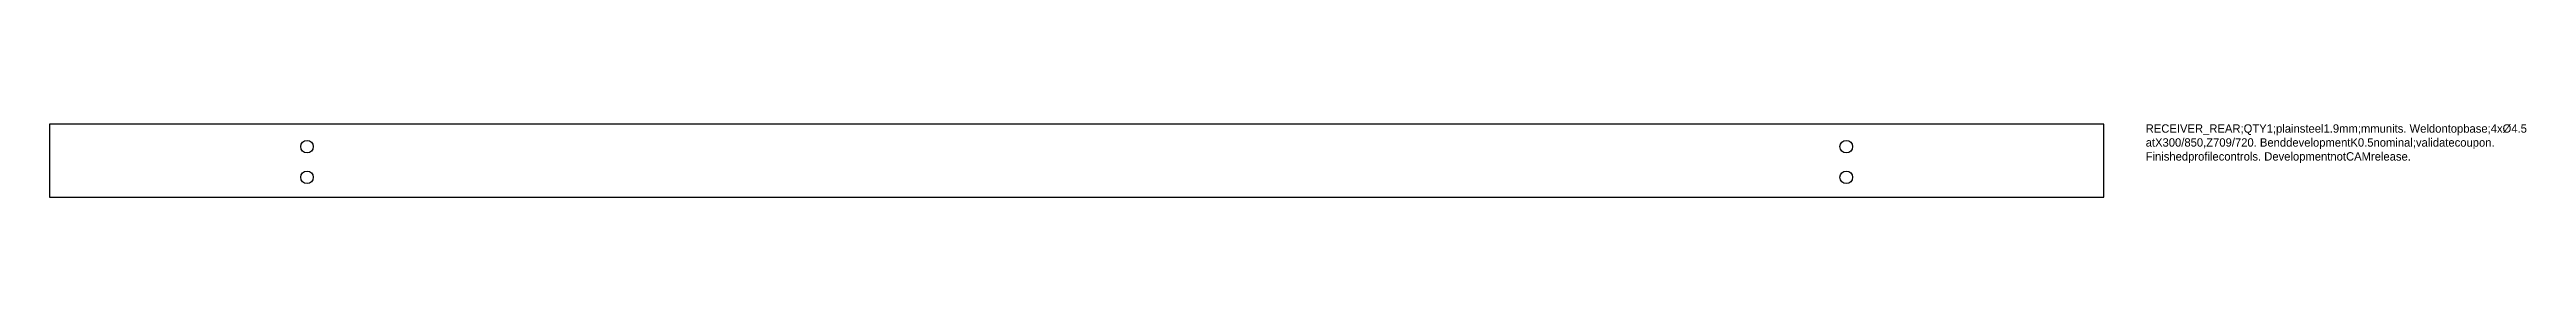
# Model space of a CAD drawing. Header units: millimetres. Extents: x 0 to 885, y 0 to 26.
import ezdxf

# ---------------------------------------------------------------- set-up
doc = ezdxf.new("R2010")
doc.units = ezdxf.units.MM
for name, color, linetype in [('CUT_HOLES', 7, 'Continuous'), ('CUT_OUTER', 7, 'Continuous'), ('SHOP_NOTES', 7, 'Continuous')]:
    doc.layers.add(name, color=color, linetype=linetype)

msp = doc.modelspace()

# ---------------------------------------------------------------- linework, layer by layer
at = {"layer": 'CUT_HOLES'}
for centre in [(92, 18.1), (642, 18.1), (92, 7.1), (642, 7.1)]:
    msp.add_circle(centre, 2.25, dxfattribs=at)
at = {"layer": 'CUT_OUTER'}
msp.add_lwpolyline([(0, 0), (734, 0), (734, 26.1), (0, 26.1)], close=True, dxfattribs=at)

# ---------------------------------------------------------------- texts
at = {"layer": 'SHOP_NOTES', "insert": (749, 26.1), "char_height": 3, "width": 160, "attachment_point": 1}
msp.add_mtext('RECEIVER_REAR;QTY1;plainsteel1.9mm;mmunits. Weldontopbase;4xØ4.5 atX300/850,Z709/720. BenddevelopmentK0.5nominal;validatecoupon. Finishedprofilecontrols. DevelopmentnotCAMrelease.', dxfattribs=at)

doc.saveas('drawing.dxf')
